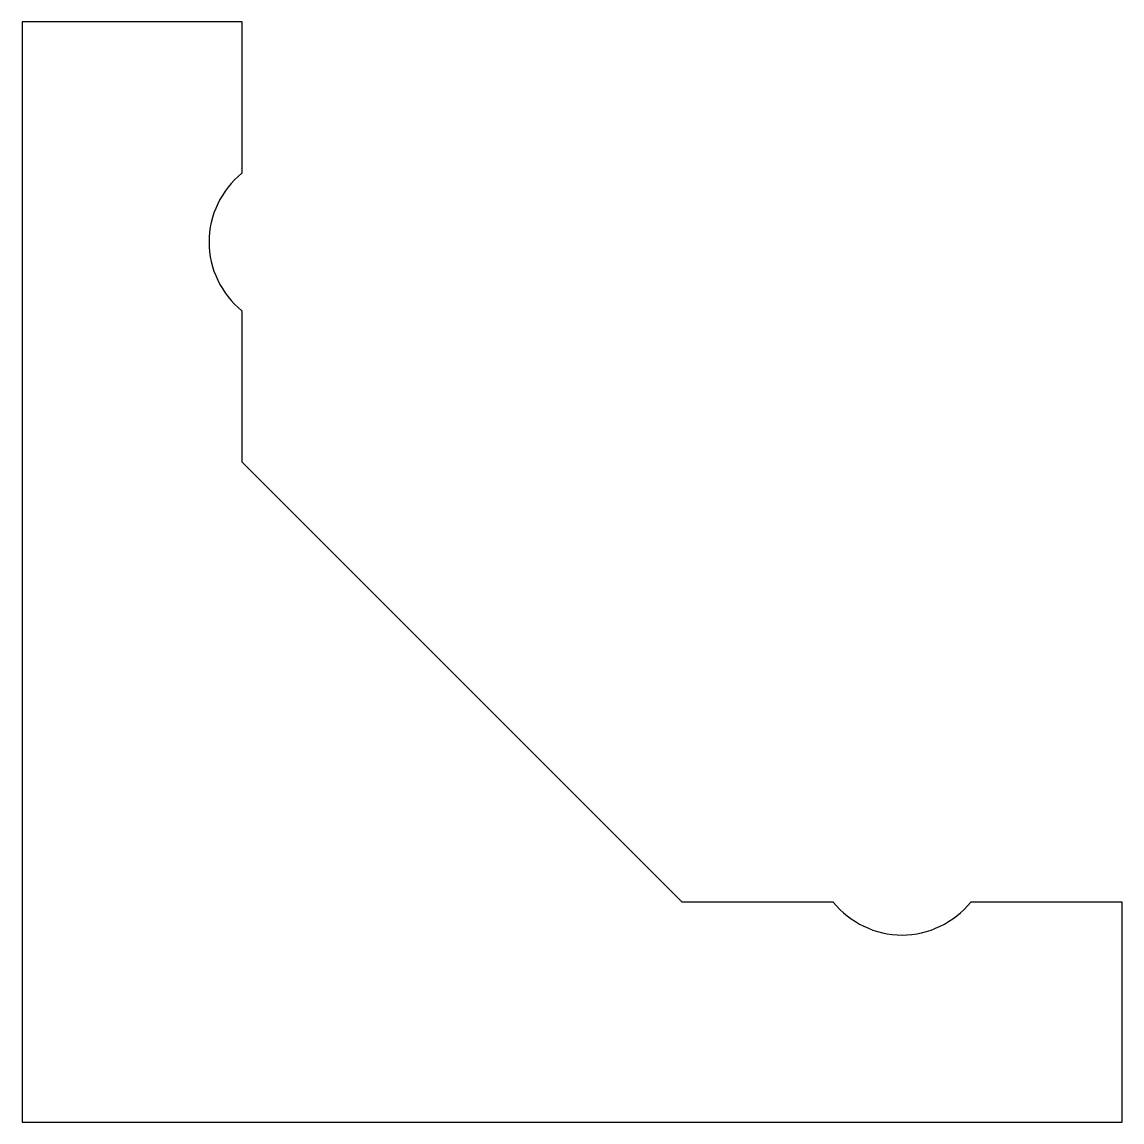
# Model space of a CAD drawing. Header units: millimetres. Extents: x 0 to 20, y 0 to 20.
import ezdxf

# ---------------------------------------------------------------- set-up
doc = ezdxf.new("R2010")
doc.units = ezdxf.units.MM

msp = doc.modelspace()

# ---------------------------------------------------------------- linework, layer by layer
at = {"color": 7, "linetype": 'Continuous', "lineweight": 25}
for p, q in [((0, 20), (0, 0)), ((4, 20), (0, 20)), ((4, 17.249), (4, 20)), ((4, 12), (4, 14.751)), ((12, 4), (4, 12)), ((14.751, 4), (12, 4)), ((20, 4), (17.249, 4)), ((20, 0), (20, 4)), ((0, 0), (20, 0))]:
    msp.add_line(p, q, dxfattribs=at)
for centre, start, end in [((5, 16), 128.6822, 231.3178), ((16, 5), 218.6822, 321.3178)]:
    msp.add_arc(centre, 1.6, start, end, dxfattribs=at)

doc.saveas('drawing.dxf')
